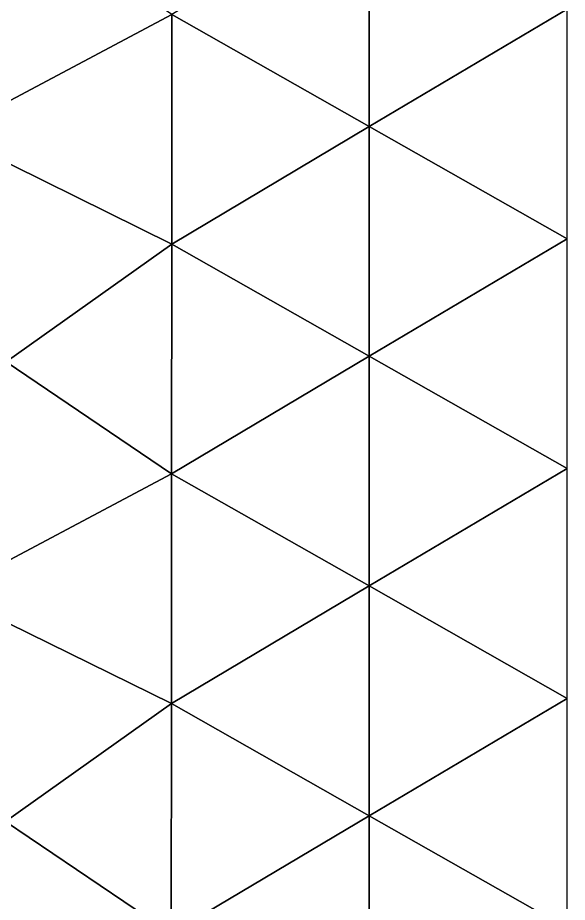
# Model space of a CAD drawing. Header units: metres. Extents: x 1 to 72, y -280 to 0.
# Drawn here: x 48.18 to 72.5, y -156.78 to -117.62 of the extents above; entities that cross this region are included whole.
import ezdxf

# ---------------------------------------------------------------- set-up
doc = ezdxf.new("R2010")
doc.units = ezdxf.units.M

msp = doc.modelspace()

# ---------------------------------------------------------------- linework, layer by layer
at = {"layer": 'layer', "color": 0}
for points in [[(63.7358, -122.435), (63.7338, -112.263), (55.0062, -117.472)], [(63.7358, -122.435), (72.5, -117.24), (63.7338, -112.263)], [(45.0889, -122.752), (55.0062, -117.472), (47.6992, -112.528)], [(55.0002, -127.642), (55.0062, -117.472), (45.0889, -122.752)], [(55.0002, -127.642), (63.7358, -122.435), (55.0062, -117.472)], [(72.5, -127.412), (72.5, -117.24), (63.7358, -122.435)], [(63.7329, -132.606), (63.7358, -122.435), (55.0002, -127.642)], [(63.7329, -132.606), (72.5, -127.412), (63.7358, -122.435)], [(47.666, -132.857), (55.0002, -127.642), (45.0889, -122.752)], [(54.9895, -137.813), (55.0002, -127.642), (47.666, -132.857)], [(54.9895, -137.813), (63.7329, -132.606), (55.0002, -127.642)], [(72.5, -137.585), (72.5, -127.412), (63.7329, -132.606)], [(63.7293, -142.779), (63.7329, -132.606), (54.9895, -137.813)], [(63.7293, -142.779), (72.5, -137.585), (63.7329, -132.606)], [(45.0413, -143.093), (54.9895, -137.813), (47.666, -132.857)], [(54.9828, -147.985), (54.9895, -137.813), (45.0413, -143.093)], [(54.9828, -147.985), (63.7293, -142.779), (54.9895, -137.813)], [(72.5, -147.757), (72.5, -137.585), (63.7293, -142.779)], [(63.7268, -152.951), (63.7293, -142.779), (54.9828, -147.985)], [(63.7268, -152.951), (72.5, -147.757), (63.7293, -142.779)], [(47.6432, -153.203), (54.9828, -147.985), (45.0413, -143.093)], [(54.9791, -158.158), (54.9828, -147.985), (47.6432, -153.203)], [(54.9791, -158.158), (63.7268, -152.951), (54.9828, -147.985)], [(72.5, -157.93), (72.5, -147.757), (63.7268, -152.951)], [(63.7253, -163.123), (63.7268, -152.951), (54.9791, -158.158)], [(63.7253, -163.123), (72.5, -157.93), (63.7268, -152.951)], [(45.029, -163.439), (54.9791, -158.158), (47.6432, -153.203)]]:
    msp.add_3dface(points, dxfattribs=at)

doc.saveas('drawing.dxf')
